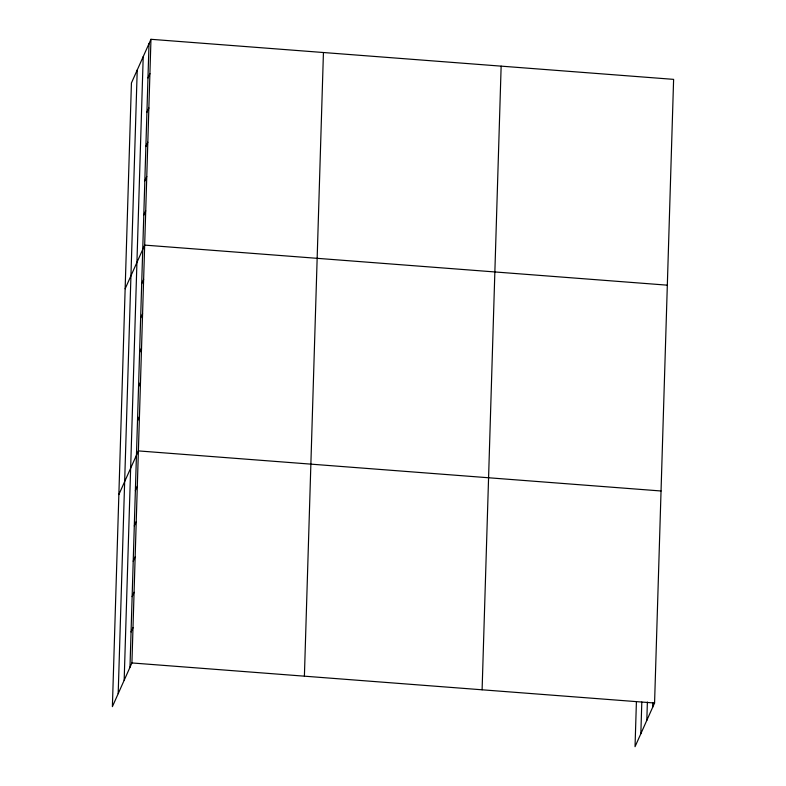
<?xml version="1.0" encoding="UTF-8"?>
<svg xmlns="http://www.w3.org/2000/svg" width="786" height="786" viewBox="0 0 786 786"><rect width="100%" height="100%" fill="white"/><g stroke="black" fill="none" stroke-linecap="round" stroke-linejoin="round"><path stroke-width="1.18" d="M118.185 693.655L137.226 70.003M124.168 680.283L143.209 56.631M129.975 667.304L149.016 43.652M150.961 39.3L131.429 82.982L112.388 706.634L131.92 662.952L150.961 39.3L673.612 79.366L654.571 703.018L635.039 746.7L636.414 701.613M304.398 676.176L323.439 52.524M482.103 689.803L501.144 66.142M640.845 733.721L641.808 702.036M646.819 720.349L647.379 702.075M652.626 707.371L652.773 702.497M147.964 77.952L149.92 73.599M146.923 112.251L148.868 107.898M145.872 146.56L147.817 142.207M144.83 180.859L146.776 176.506M143.779 215.158L145.724 210.805M125.141 288.786L144.683 245.104L667.334 285.171M141.686 283.756L143.632 279.403M140.635 318.055L142.58 313.712M139.594 352.364L141.539 348.011M138.542 386.663L140.488 382.31M137.491 420.962L139.446 416.609M118.853 494.591L138.395 450.909L661.046 490.985M135.369 490.602L137.314 486.249M134.288 525.942L136.233 521.59M133.207 561.283L135.163 556.93M132.136 596.623L134.082 592.271M131.056 631.964L133.001 627.611M131.92 662.952L654.571 703.018"/></g></svg>
